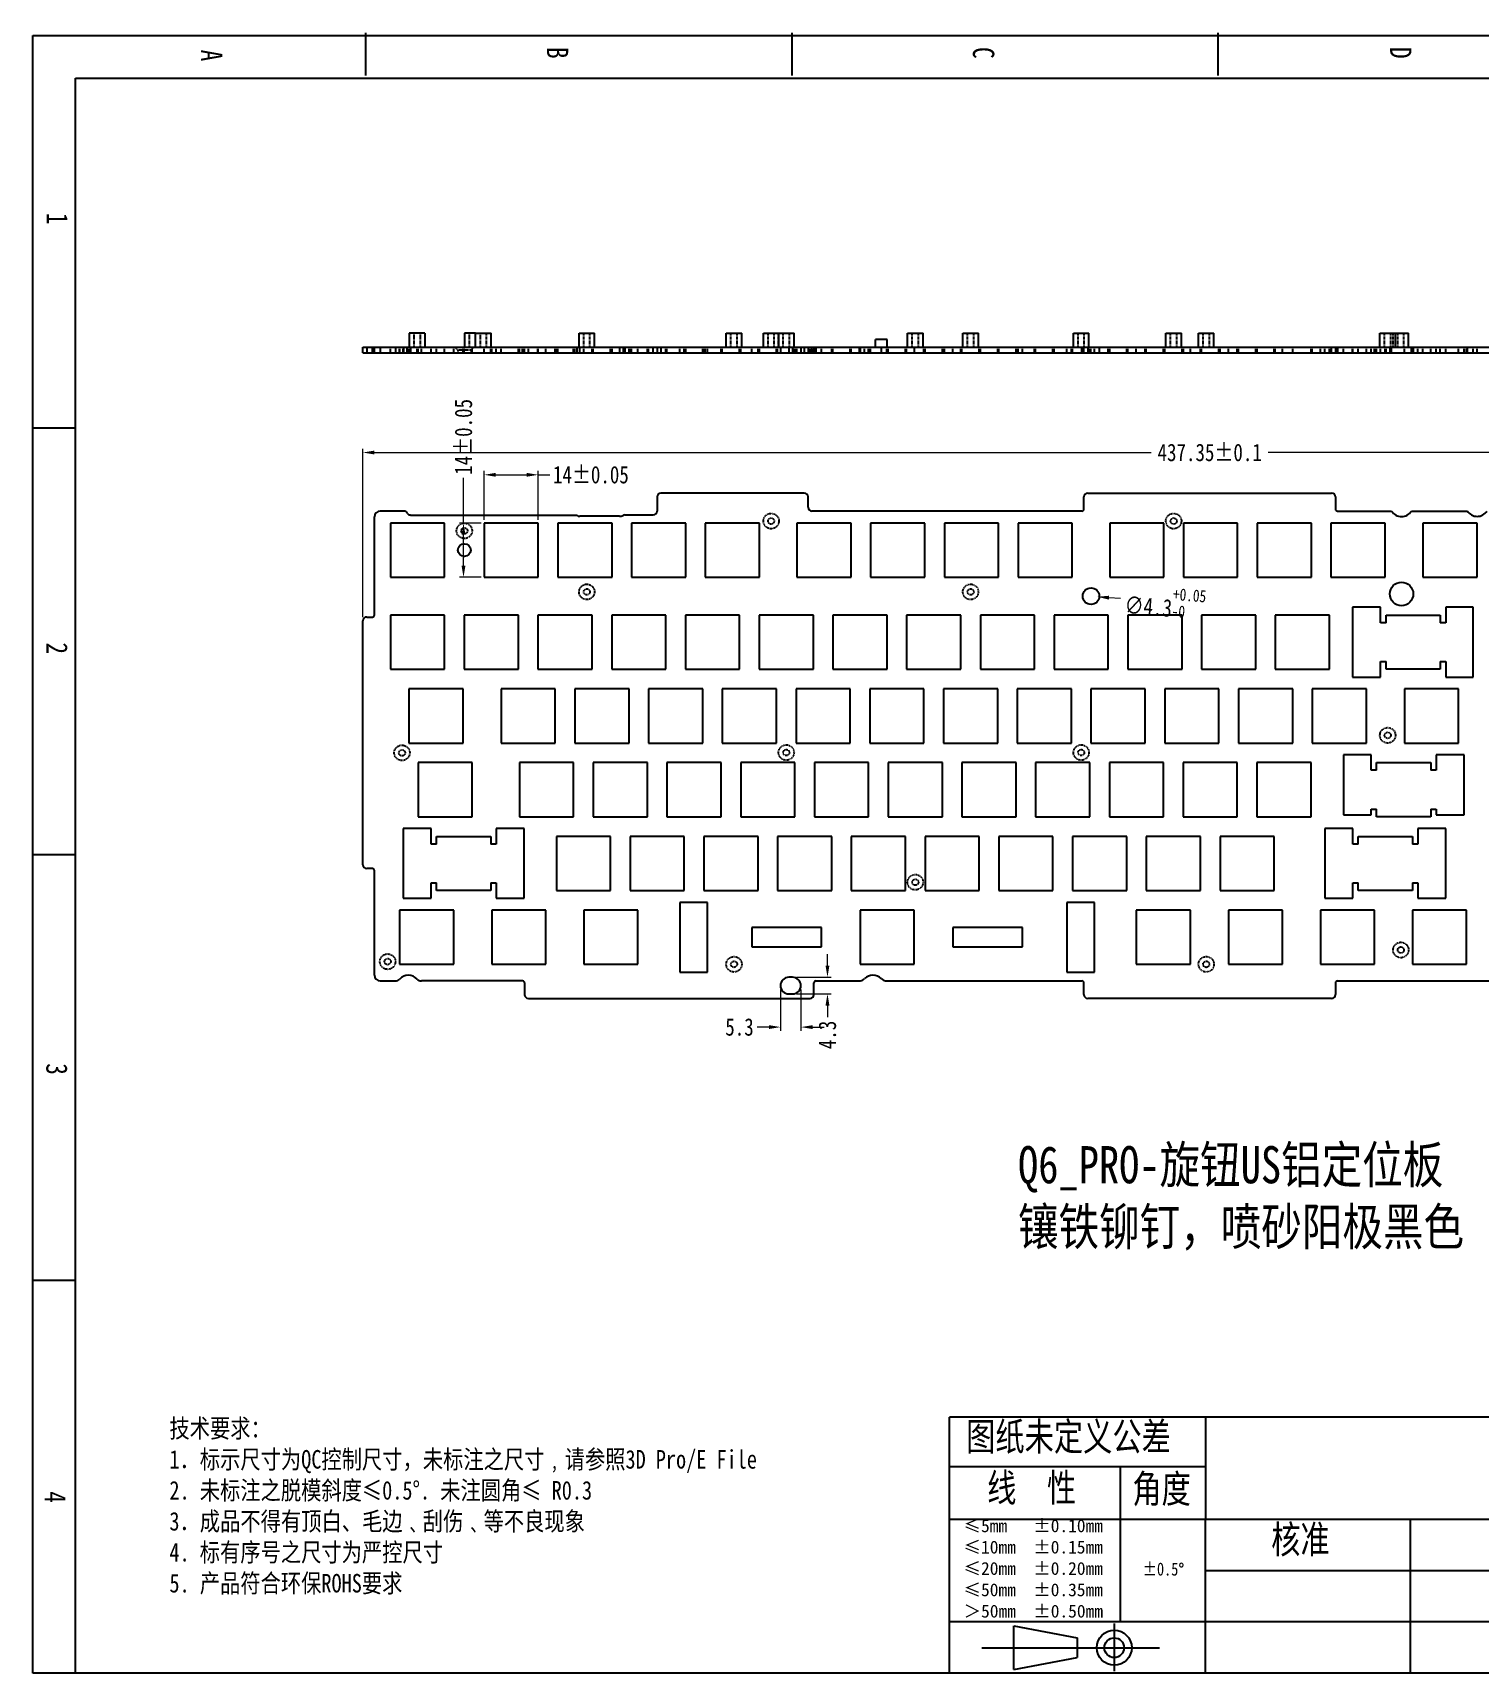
# Model space of a CAD drawing. Header units: inches. Extents: x 425 to 1067, y -93 to 331.
# Drawn here: x 424.6 to 798.3, y -92.6 to 331.1 of the extents above; entities that cross this region are included whole.
import ezdxf

# ---------------------------------------------------------------- set-up
doc = ezdxf.new("R2010")
doc.units = ezdxf.units.IN
doc.header["$LTSCALE"] = 1.21
doc.header["$MEASUREMENT"] = 0
doc.header["$PDMODE"] = 3
doc.header["$PDSIZE"] = 0.3125
doc.linetypes.add('HIDDEN', pattern=[0.2, 0.1, -0.1])
doc.layers.get('0').update_dxf_attribs({"linetype": 'CONTINUOUS'})
doc.layers.get('Defpoints').update_dxf_attribs({"linetype": 'CONTINUOUS'})
doc.layers.add('DEFAULT_2', color=8, linetype='HIDDEN')
doc.layers.add('图框', color=7, linetype='CONTINUOUS')
doc.styles.get("Standard").update_dxf_attribs({"font": 'txt', "width": 0.8})
doc.dimstyles.new('YanXiu', dxfattribs={"dimscale": 1.5, "dimtxt": 3, "dimasz": 2, "dimexe": 0.66, "dimexo": 0.66, "dimgap": 0.66, "dimtad": 0, "dimdsep": 46, "dimtxsty": 'Standard', "dimcen": 0, "dimclrd": 3, "dimclre": 6, "dimclrt": 3, "dimazin": 2, "dimtm": 1e-09, "dimtfac": 1, "dimtofl": 0, "dimtmove": 0, "dimatfit": 3, "dimfxl": 1, "dimlwd": 5, "dimlwe": 5, "dimarcsym": 0})

# ---------------------------------------------------------------- blocks, each defined once
blk = doc.blocks.new('*D4')
at = {"color": 3, "lineweight": 5}
blk.add_line((705.65, 184.99), (702.66, 185.22), dxfattribs=at)
at = {"color": 3}
blk.add_solid([(702.7, 185.72), (702.62, 184.72), (699.67, 185.45)], dxfattribs=at)
at = {"layer": 'Defpoints', "color": 0}
for p in [(695.38, 185.77), (699.67, 185.45)]:
    blk.add_point(p, dxfattribs=at)
at = {"color": 3, "insert": (717.23, 184.11), "char_height": 4.5, "attachment_point": 5, "rotation": 355.645}
blk.add_mtext('∅4.3{\\H0.7x;\\S+0.05^ -0;}', dxfattribs=at)
blk = doc.blocks.new('*D5')
at = {"color": 6, "lineweight": 5}
for p, q in [((509.91, 180.22), (509.91, 223.7)), ((947.46, 180.22), (947.46, 223.7))]:
    blk.add_line(p, q, dxfattribs=at)
at = {"color": 3, "lineweight": 5}
for p, q in [((512.91, 222.71), (713.59, 222.71)), ((944.46, 222.71), (743.77, 222.71))]:
    blk.add_line(p, q, dxfattribs=at)
at = {"color": 3}
for points in [[(512.91, 223.21), (512.91, 222.21), (509.91, 222.71)], [(944.46, 223.21), (944.46, 222.21), (947.46, 222.71)]]:
    blk.add_solid(points, dxfattribs=at)
at = {"layer": 'Defpoints', "color": 0}
for p in [(947.46, 222.71), (509.91, 179.23), (947.46, 179.23)]:
    blk.add_point(p, dxfattribs=at)
at = {"color": 3, "insert": (728.68, 222.71), "char_height": 4.5, "attachment_point": 5}
blk.add_mtext('437.35%%P0.1', dxfattribs=at)
blk = doc.blocks.new('*D6')
at = {"color": 6, "lineweight": 5}
for p, q in [((541.23, 205.3), (541.23, 217.95)), ((555.23, 205.3), (555.23, 217.95))]:
    blk.add_line(p, q, dxfattribs=at)
at = {"color": 3, "lineweight": 5}
for p, q in [((544.23, 216.96), (552.23, 216.96)), ((555.23, 216.96), (558.23, 216.96))]:
    blk.add_line(p, q, dxfattribs=at)
at = {"color": 3}
for points in [[(544.23, 217.46), (544.23, 216.46), (541.23, 216.96)], [(552.23, 217.46), (552.23, 216.46), (555.23, 216.96)]]:
    blk.add_solid(points, dxfattribs=at)
at = {"layer": 'Defpoints', "color": 0}
for p in [(555.23, 216.96), (541.23, 204.31), (555.23, 204.31)]:
    blk.add_point(p, dxfattribs=at)
at = {"color": 3, "insert": (568.82, 216.96), "char_height": 4.5, "attachment_point": 5}
blk.add_mtext('14%%P0.05', dxfattribs=at)
blk = doc.blocks.new('*D7')
at = {"color": 3, "lineweight": 5}
for p, q in [((535.91, 204.51), (535.91, 216.17)), ((535.91, 193.51), (535.91, 201.51))]:
    blk.add_line(p, q, dxfattribs=at)
at = {"color": 6, "lineweight": 5}
for p, q in [((540.44, 204.51), (534.92, 204.51)), ((540.44, 190.51), (534.92, 190.51))]:
    blk.add_line(p, q, dxfattribs=at)
at = {"color": 3}
for points in [[(535.41, 201.51), (536.41, 201.51), (535.91, 204.51)], [(535.41, 193.51), (536.41, 193.51), (535.91, 190.51)]]:
    blk.add_solid(points, dxfattribs=at)
at = {"layer": 'Defpoints', "color": 0}
for p in [(541.43, 204.51), (535.91, 190.51), (541.43, 190.51)]:
    blk.add_point(p, dxfattribs=at)
at = {"color": 3, "insert": (535.91, 226.76), "char_height": 4.5, "attachment_point": 5, "rotation": 90}
blk.add_mtext('14%%P0.05', dxfattribs=at)
blk = doc.blocks.new('*D2')
at = {"color": 3, "lineweight": 5}
for p, q in [((629.94, 90.15), (629.94, 93.15)), ((629.94, 79.85), (629.94, 76.85))]:
    blk.add_line(p, q, dxfattribs=at)
at = {"color": 6, "lineweight": 5}
for p, q in [((621.94, 87.15), (630.93, 87.15)), ((621.94, 82.85), (630.93, 82.85))]:
    blk.add_line(p, q, dxfattribs=at)
at = {"color": 3}
for points in [[(629.44, 90.15), (630.44, 90.15), (629.94, 87.15)], [(629.44, 79.85), (630.44, 79.85), (629.94, 82.85)]]:
    blk.add_solid(points, dxfattribs=at)
at = {"layer": 'Defpoints', "color": 0}
for p in [(620.95, 87.15), (620.95, 82.85), (629.94, 82.85)]:
    blk.add_point(p, dxfattribs=at)
at = {"color": 3, "insert": (629.94, 72.26), "char_height": 4.5, "attachment_point": 5, "rotation": 90}
blk.add_mtext('4.3', dxfattribs=at)
blk = doc.blocks.new('*D3')
at = {"color": 6, "lineweight": 5}
for p, q in [((617.8, 84.01), (617.8, 73.3)), ((623.1, 84.01), (623.1, 73.3))]:
    blk.add_line(p, q, dxfattribs=at)
at = {"color": 3, "lineweight": 5}
for p, q in [((614.8, 74.29), (611.8, 74.29)), ((626.1, 74.29), (629.1, 74.29))]:
    blk.add_line(p, q, dxfattribs=at)
at = {"color": 3}
for points in [[(614.8, 74.79), (614.8, 73.79), (617.8, 74.29)], [(626.1, 74.79), (626.1, 73.79), (623.1, 74.29)]]:
    blk.add_solid(points, dxfattribs=at)
at = {"layer": 'Defpoints', "color": 0}
for p in [(617.8, 85), (623.1, 85), (617.8, 74.29)]:
    blk.add_point(p, dxfattribs=at)
at = {"color": 3, "insert": (607.21, 74.29), "char_height": 4.5, "attachment_point": 5}
blk.add_mtext('5.3', dxfattribs=at)

msp = doc.modelspace()

# ---------------------------------------------------------------- linework, layer by layer
at = {"color": 7, "linetype": 'Continuous'}
for p, q in [((510.693, 320.136), (510.693, 331.142)), ((620.753, 331.142), (620.753, 320.136)), ((730.812, 331.142), (730.812, 320.136)), ((424.645, -92.616), (424.645, 330.452)), ((424.645, 330.452), (1067.392, 330.452)), ((435.651, -92.616), (435.651, 319.446)), ((435.651, 319.446), (1067.392, 319.446)), ((521.914, 253.546), (521.914, 249.946)), ((525.914, 253.546), (521.914, 253.546)), ((525.914, 253.546), (525.914, 249.946)), ((536.21, 253.546), (536.21, 249.946)), ((538.977, 253.546), (536.21, 253.546)), ((539.018, 249.946), (539.018, 253.546)), ((539.018, 253.546), (543.018, 253.546)), ((543.018, 249.946), (543.018, 253.546)), ((565.77, 249.946), (565.77, 253.546)), ((565.77, 253.546), (569.77, 253.546)), ((569.77, 249.946), (569.77, 253.546)), ((603.795, 249.946), (603.795, 253.546)), ((603.795, 253.546), (607.795, 253.546)), ((607.795, 249.946), (607.795, 253.546)), ((613.382, 249.946), (613.382, 253.546)), ((613.382, 253.546), (617.382, 253.546)), ((617.382, 249.946), (617.382, 253.546)), ((617.448, 253.546), (621.295, 253.546)), ((621.295, 249.946), (621.295, 253.546)), ((642.365, 249.946), (642.365, 251.946)), ((645.365, 251.946), (642.365, 251.946)), ((645.365, 249.946), (645.365, 251.946)), ((650.625, 249.946), (650.625, 253.546)), ((650.625, 253.546), (654.625, 253.546)), ((654.625, 249.946), (654.625, 253.546)), ((664.915, 249.946), (664.915, 253.546)), ((664.915, 253.546), (668.915, 253.546)), ((668.915, 249.946), (668.915, 253.546)), ((693.495, 249.946), (693.495, 253.546)), ((693.495, 253.546), (697.495, 253.546)), ((697.495, 249.946), (697.495, 253.546)), ((717.372, 249.946), (717.372, 253.546)), ((717.372, 253.546), (721.372, 253.546)), ((721.372, 249.946), (721.372, 253.546)), ((725.795, 249.946), (725.795, 253.546)), ((725.795, 253.546), (729.795, 253.546)), ((729.795, 249.946), (729.795, 253.546)), ((772.67, 253.546), (780.065, 253.546)), ((772.67, 249.946), (772.67, 253.546)), ((776.67, 249.946), (776.67, 253.546)), ((780.065, 249.946), (780.065, 253.546)), ((509.914, 248.446), (509.914, 249.946)), ((509.914, 249.946), (947.455, 249.946)), ((509.914, 248.446), (947.455, 248.446)), ((510.914, 249.946), (510.914, 248.446)), ((512.414, 248.446), (512.414, 249.946)), ((512.914, 248.446), (512.914, 249.946)), ((514.414, 249.946), (514.414, 248.446)), ((520.482, 248.446), (520.482, 249.946)), ((521.348, 248.446), (521.348, 249.946)), ((522.214, 249.946), (522.214, 248.446)), ((565.251, 248.446), (565.251, 249.946)), ((565.934, 248.446), (565.934, 249.946)), ((576.19, 249.946), (576.19, 248.446)), ((577.127, 249.946), (577.127, 248.446)), ((577.596, 249.946), (577.596, 248.446)), ((584.92, 248.446), (584.92, 249.946)), ((585.92, 249.946), (585.92, 248.446)), ((586.92, 249.946), (586.92, 248.446)), ((623.92, 249.946), (623.92, 248.446)), ((624.92, 249.946), (624.92, 248.446)), ((625.92, 248.446), (625.92, 249.946)), ((695.683, 248.446), (695.683, 249.946)), ((696.183, 248.446), (696.183, 249.946)), ((697.183, 249.946), (697.183, 248.446)), ((760.183, 248.446), (760.183, 249.946)), ((761.183, 249.946), (761.183, 248.446)), ((761.683, 249.946), (761.683, 248.446)), ((775.676, 248.446), (775.676, 249.946)), ((780.801, 248.446), (780.801, 249.946)), ((795.254, 248.446), (795.254, 249.946)), ((435.651, 228.977), (424.645, 228.977)), ((623.92, 212.248), (586.92, 212.248)), ((697.183, 212.248), (760.183, 212.248)), ((585.92, 211.248), (585.92, 207.591)), ((624.92, 208.591), (624.92, 211.248)), ((696.183, 208.091), (696.183, 211.248)), ((761.183, 211.248), (761.183, 208.091)), ((512.914, 180.726), (512.914, 206.091)), ((520.482, 207.591), (514.414, 207.591)), ((517.045, 204.511), (517.045, 190.511)), ((531.045, 204.511), (517.045, 204.511)), ((522.214, 206.591), (522.214, 206.511)), ((522.214, 206.511), (565.251, 206.511)), ((531.045, 190.511), (531.045, 204.511)), ((541.232, 204.511), (541.232, 190.511)), ((555.232, 204.511), (541.232, 204.511)), ((555.232, 190.511), (555.232, 204.511)), ((560.282, 204.511), (560.282, 190.511)), ((574.282, 204.511), (560.282, 204.511)), ((576.19, 206.241), (565.934, 206.241)), ((574.282, 190.511), (574.282, 204.511)), ((577.596, 206.591), (584.92, 206.591)), ((579.332, 204.511), (579.332, 190.511)), ((593.332, 204.511), (579.332, 204.511)), ((593.332, 190.511), (593.332, 204.511)), ((598.382, 204.511), (598.382, 190.511)), ((612.382, 204.511), (598.382, 204.511)), ((612.382, 190.511), (612.382, 204.511)), ((622.042, 204.511), (622.042, 190.511)), ((636.042, 204.511), (622.042, 204.511)), ((695.683, 207.591), (625.92, 207.591)), ((636.042, 190.511), (636.042, 204.511)), ((641.092, 204.511), (641.092, 190.511)), ((655.092, 204.511), (641.092, 204.511)), ((655.092, 190.511), (655.092, 204.511)), ((660.142, 204.511), (660.142, 190.511)), ((674.142, 204.511), (660.142, 204.511)), ((674.142, 190.511), (674.142, 204.511)), ((679.192, 204.511), (679.192, 190.511)), ((693.192, 204.511), (679.192, 204.511)), ((693.192, 190.511), (693.192, 204.511)), ((702.852, 204.511), (702.852, 190.511)), ((716.852, 204.511), (702.852, 204.511)), ((716.852, 190.511), (716.852, 204.511)), ((721.902, 204.511), (721.902, 190.511)), ((735.902, 204.511), (721.902, 204.511)), ((735.902, 190.511), (735.902, 204.511)), ((740.952, 204.511), (740.952, 190.511)), ((754.952, 204.511), (740.952, 204.511)), ((754.952, 190.511), (754.952, 204.511)), ((760.002, 204.511), (760.002, 190.511)), ((774.002, 204.511), (760.002, 204.511)), ((761.683, 207.591), (775.676, 207.591)), ((774.002, 190.511), (774.002, 204.511)), ((780.801, 207.591), (795.254, 207.591)), ((783.79, 204.511), (783.79, 190.511)), ((797.79, 204.511), (783.79, 204.511)), ((797.79, 190.511), (797.79, 204.511)), ((517.045, 190.511), (531.045, 190.511)), ((541.232, 190.511), (555.232, 190.511)), ((560.282, 190.511), (574.282, 190.511)), ((579.332, 190.511), (593.332, 190.511)), ((598.382, 190.511), (612.382, 190.511)), ((622.042, 190.511), (636.042, 190.511)), ((641.092, 190.511), (655.092, 190.511)), ((660.142, 190.511), (674.142, 190.511)), ((679.192, 190.511), (693.192, 190.511)), ((702.852, 190.511), (716.852, 190.511)), ((721.902, 190.511), (735.902, 190.511)), ((740.952, 190.511), (754.952, 190.511)), ((760.002, 190.511), (774.002, 190.511)), ((783.79, 190.511), (797.79, 190.511)), ((765.62, 182.727), (765.62, 164.727)), ((772.82, 182.727), (765.62, 182.727)), ((772.82, 178.727), (772.82, 182.727)), ((796.792, 182.727), (789.649, 182.727)), ((789.649, 182.727), (789.649, 178.727)), ((796.792, 164.727), (796.792, 182.727)), ((509.914, 116.226), (509.914, 179.226)), ((510.914, 180.226), (512.414, 180.226)), ((517.04, 180.712), (517.04, 166.712)), ((531.04, 180.712), (517.04, 180.712)), ((531.04, 166.712), (531.04, 180.712)), ((536.09, 180.712), (536.09, 166.712)), ((550.09, 180.712), (536.09, 180.712)), ((550.09, 166.712), (550.09, 180.712)), ((555.14, 180.712), (555.14, 166.712)), ((569.14, 180.712), (555.14, 180.712)), ((569.14, 166.712), (569.14, 180.712)), ((574.19, 180.712), (574.19, 166.712)), ((588.19, 180.712), (574.19, 180.712)), ((588.19, 166.712), (588.19, 180.712)), ((593.24, 180.712), (593.24, 166.712)), ((607.24, 180.712), (593.24, 180.712)), ((607.24, 166.712), (607.24, 180.712)), ((612.29, 180.712), (612.29, 166.712)), ((626.29, 180.712), (612.29, 180.712)), ((626.29, 166.712), (626.29, 180.712)), ((631.34, 180.712), (631.34, 166.712)), ((645.34, 180.712), (631.34, 180.712)), ((645.34, 166.712), (645.34, 180.712)), ((650.39, 180.712), (650.39, 166.712)), ((664.39, 180.712), (650.39, 180.712)), ((664.39, 166.712), (664.39, 180.712)), ((669.44, 180.712), (669.44, 166.712)), ((683.44, 180.712), (669.44, 180.712)), ((683.44, 166.712), (683.44, 180.712)), ((688.49, 180.712), (688.49, 166.712)), ((702.49, 180.712), (688.49, 180.712)), ((702.49, 166.712), (702.49, 180.712)), ((707.54, 180.712), (707.54, 166.712)), ((721.54, 180.712), (707.54, 180.712)), ((721.54, 166.712), (721.54, 180.712)), ((726.59, 180.712), (726.59, 166.712)), ((740.59, 180.712), (726.59, 180.712)), ((740.59, 166.712), (740.59, 180.712)), ((745.64, 180.712), (745.64, 166.712)), ((759.64, 180.712), (745.64, 180.712)), ((759.64, 166.712), (759.64, 180.712)), ((774.235, 178.727), (772.82, 178.727)), ((774.235, 178.727), (774.235, 180.712)), ((774.235, 180.712), (788.205, 180.712)), ((788.205, 180.712), (788.205, 178.727)), ((789.649, 178.727), (788.205, 178.727)), ((517.04, 166.712), (531.04, 166.712)), ((536.09, 166.712), (550.09, 166.712)), ((555.14, 166.712), (569.14, 166.712)), ((574.19, 166.712), (588.19, 166.712)), ((593.24, 166.712), (607.24, 166.712)), ((612.29, 166.712), (626.29, 166.712)), ((631.34, 166.712), (645.34, 166.712)), ((650.39, 166.712), (664.39, 166.712)), ((669.44, 166.712), (683.44, 166.712)), ((688.49, 166.712), (702.49, 166.712)), ((707.54, 166.712), (721.54, 166.712)), ((726.59, 166.712), (740.59, 166.712)), ((745.64, 166.712), (759.64, 166.712)), ((772.82, 168.727), (774.235, 168.727)), ((772.82, 164.727), (772.82, 168.727)), ((774.235, 166.712), (774.235, 168.727)), ((788.205, 166.712), (774.235, 166.712)), ((788.205, 168.727), (789.649, 168.727)), ((788.205, 168.727), (788.205, 166.712)), ((789.649, 168.727), (789.649, 164.727)), ((521.79, 161.662), (521.79, 147.662)), ((535.79, 161.662), (521.79, 161.662)), ((535.79, 147.662), (535.79, 161.662)), ((545.62, 161.662), (545.62, 147.662)), ((559.62, 161.662), (545.62, 161.662)), ((559.62, 147.662), (559.62, 161.662)), ((564.67, 161.662), (564.67, 147.662)), ((578.67, 161.662), (564.67, 161.662)), ((578.67, 147.662), (578.67, 161.662)), ((583.72, 161.662), (583.72, 147.662)), ((597.72, 161.662), (583.72, 161.662)), ((597.72, 147.662), (597.72, 161.662)), ((602.77, 161.662), (602.77, 147.662)), ((616.77, 161.662), (602.77, 161.662)), ((616.77, 147.662), (616.77, 161.662)), ((621.82, 161.662), (621.82, 147.662)), ((635.82, 161.662), (621.82, 161.662)), ((635.82, 147.662), (635.82, 161.662)), ((640.87, 161.662), (640.87, 147.662)), ((654.87, 161.662), (640.87, 161.662)), ((654.87, 147.662), (654.87, 161.662)), ((659.92, 161.662), (659.92, 147.662)), ((673.92, 161.662), (659.92, 161.662)), ((673.92, 147.662), (673.92, 161.662)), ((678.97, 161.662), (678.97, 147.662)), ((692.97, 161.662), (678.97, 161.662)), ((692.97, 147.662), (692.97, 161.662)), ((698.02, 161.662), (698.02, 147.662)), ((712.02, 161.662), (698.02, 161.662)), ((712.02, 147.662), (712.02, 161.662)), ((717.07, 161.662), (717.07, 147.662)), ((731.07, 161.662), (717.07, 161.662)), ((731.07, 147.662), (731.07, 161.662)), ((736.12, 161.662), (736.12, 147.662)), ((750.12, 161.662), (736.12, 161.662)), ((750.12, 147.662), (750.12, 161.662)), ((769.17, 161.662), (755.17, 161.662)), ((755.17, 161.662), (755.17, 147.662)), ((765.62, 164.727), (772.82, 164.727)), ((769.17, 147.662), (769.17, 161.662)), ((792.97, 161.662), (778.97, 161.662)), ((778.97, 161.662), (778.97, 147.662)), ((789.649, 164.727), (796.792, 164.727)), ((792.97, 147.662), (792.97, 161.662)), ((521.79, 147.662), (535.79, 147.662)), ((545.62, 147.662), (559.62, 147.662)), ((564.67, 147.662), (578.67, 147.662)), ((583.72, 147.662), (597.72, 147.662)), ((602.77, 147.662), (616.77, 147.662)), ((621.82, 147.662), (635.82, 147.662)), ((640.87, 147.662), (654.87, 147.662)), ((659.92, 147.662), (673.92, 147.662)), ((678.97, 147.662), (692.97, 147.662)), ((698.02, 147.662), (712.02, 147.662)), ((717.07, 147.662), (731.07, 147.662)), ((736.12, 147.662), (750.12, 147.662)), ((755.17, 147.662), (769.17, 147.662)), ((770.42, 144.627), (763.22, 144.627)), ((763.22, 144.627), (763.22, 129.127)), ((770.42, 140.627), (770.42, 144.627)), ((778.97, 147.662), (792.97, 147.662)), ((794.42, 144.627), (787.22, 144.627)), ((787.22, 144.627), (787.22, 140.627)), ((794.42, 129.127), (794.42, 144.627)), ((524.18, 142.612), (524.18, 128.612)), ((538.18, 142.612), (524.18, 142.612)), ((538.18, 128.612), (538.18, 142.612)), ((550.37, 142.612), (550.37, 128.612)), ((564.37, 142.612), (550.37, 142.612)), ((564.37, 128.612), (564.37, 142.612)), ((569.42, 142.612), (569.42, 128.612)), ((583.42, 142.612), (569.42, 142.612)), ((583.42, 128.612), (583.42, 142.612)), ((588.47, 142.612), (588.47, 128.612)), ((602.47, 142.612), (588.47, 142.612)), ((602.47, 128.612), (602.47, 142.612)), ((607.52, 142.612), (607.52, 128.612)), ((621.52, 142.612), (607.52, 142.612)), ((621.52, 128.612), (621.52, 142.612)), ((626.57, 142.612), (626.57, 128.612)), ((640.57, 142.612), (626.57, 142.612)), ((640.57, 128.612), (640.57, 142.612)), ((645.62, 142.612), (645.62, 128.612)), ((659.62, 142.612), (645.62, 142.612)), ((659.62, 128.612), (659.62, 142.612)), ((664.67, 142.612), (664.67, 128.612)), ((678.67, 142.612), (664.67, 142.612)), ((678.67, 128.612), (678.67, 142.612)), ((683.72, 142.612), (683.72, 128.612)), ((697.72, 142.612), (683.72, 142.612)), ((697.72, 128.612), (697.72, 142.612)), ((702.77, 142.612), (702.77, 128.612)), ((716.77, 142.612), (702.77, 142.612)), ((716.77, 128.612), (716.77, 142.612)), ((721.82, 142.612), (721.82, 128.612)), ((735.82, 142.612), (721.82, 142.612)), ((735.82, 128.612), (735.82, 142.612)), ((754.87, 142.612), (740.87, 142.612)), ((740.87, 142.612), (740.87, 128.612)), ((754.87, 128.612), (754.87, 142.612)), ((771.82, 140.627), (770.42, 140.627)), ((771.82, 142.612), (785.82, 142.612)), ((771.82, 140.627), (771.82, 142.612)), ((785.82, 142.612), (785.82, 140.627)), ((787.22, 140.627), (785.82, 140.627)), ((524.18, 128.612), (538.18, 128.612)), ((550.37, 128.612), (564.37, 128.612)), ((569.42, 128.612), (583.42, 128.612)), ((588.47, 128.612), (602.47, 128.612)), ((607.52, 128.612), (621.52, 128.612)), ((626.57, 128.612), (640.57, 128.612)), ((645.62, 128.612), (659.62, 128.612)), ((664.67, 128.612), (678.67, 128.612)), ((683.72, 128.612), (697.72, 128.612)), ((702.77, 128.612), (716.77, 128.612)), ((721.82, 128.612), (735.82, 128.612)), ((740.87, 128.612), (754.87, 128.612)), ((763.22, 129.127), (770.42, 129.127)), ((770.42, 130.627), (771.82, 130.627)), ((770.42, 129.127), (770.42, 130.627)), ((771.82, 128.612), (771.82, 130.627)), ((785.82, 128.612), (771.82, 128.612)), ((785.82, 130.627), (787.22, 130.627)), ((785.82, 130.627), (785.82, 128.612)), ((787.22, 130.627), (787.22, 129.127)), ((787.22, 129.127), (794.42, 129.127)), ((520.35, 125.562), (520.35, 107.562)), ((527.55, 125.562), (520.35, 125.562)), ((527.55, 121.562), (527.55, 125.562)), ((528.95, 121.562), (528.95, 123.562)), ((528.95, 123.562), (542.95, 123.562)), ((542.95, 123.562), (542.95, 121.562)), ((544.35, 125.562), (544.35, 121.562)), ((551.55, 125.562), (544.35, 125.562)), ((551.55, 107.562), (551.55, 125.562)), ((559.9, 123.562), (559.9, 109.562)), ((573.9, 123.562), (559.9, 123.562)), ((573.9, 109.562), (573.9, 123.562)), ((578.95, 123.562), (578.95, 109.562)), ((592.95, 123.562), (578.95, 123.562)), ((592.95, 109.562), (592.95, 123.562)), ((598, 123.562), (598, 109.562)), ((612, 123.562), (598, 123.562)), ((612, 109.562), (612, 123.562)), ((617.05, 123.562), (617.05, 109.562)), ((631.05, 123.562), (617.05, 123.562)), ((631.05, 109.562), (631.05, 123.562)), ((636.1, 123.562), (636.1, 109.562)), ((650.1, 123.562), (636.1, 123.562)), ((650.1, 109.562), (650.1, 123.562)), ((655.15, 123.562), (655.15, 109.562)), ((669.15, 123.562), (655.15, 123.562)), ((669.15, 109.562), (669.15, 123.562)), ((674.2, 123.562), (674.2, 109.562)), ((688.2, 123.562), (674.2, 123.562)), ((688.2, 109.562), (688.2, 123.562)), ((693.25, 123.562), (693.25, 109.562)), ((707.25, 123.562), (693.25, 123.562)), ((707.25, 109.562), (707.25, 123.562)), ((712.3, 123.562), (712.3, 109.562)), ((726.3, 123.562), (712.3, 123.562)), ((726.3, 109.562), (726.3, 123.562)), ((745.35, 123.562), (731.35, 123.562)), ((731.35, 123.562), (731.35, 109.562)), ((745.35, 109.562), (745.35, 123.562)), ((765.67, 125.562), (758.47, 125.562)), ((758.47, 125.562), (758.47, 107.562)), ((765.67, 121.562), (765.67, 125.562)), ((767.07, 123.562), (781.07, 123.562)), ((767.07, 121.562), (767.07, 123.562)), ((781.07, 123.562), (781.07, 121.562)), ((789.67, 125.562), (782.47, 125.562)), ((782.47, 125.562), (782.47, 121.562)), ((789.67, 107.562), (789.67, 125.562)), ((424.645, 118.918), (435.651, 118.918)), ((528.95, 121.562), (527.55, 121.562)), ((544.35, 121.562), (542.95, 121.562)), ((767.07, 121.562), (765.67, 121.562)), ((782.47, 121.562), (781.07, 121.562)), ((512.414, 115.226), (510.914, 115.226)), ((512.914, 87.704), (512.914, 114.726)), ((527.55, 107.562), (527.55, 111.562)), ((527.55, 111.562), (528.95, 111.562)), ((528.95, 109.562), (528.95, 111.562)), ((542.95, 111.562), (542.95, 109.562)), ((542.95, 111.562), (544.35, 111.562)), ((544.35, 111.562), (544.35, 107.562)), ((765.67, 111.562), (767.07, 111.562)), ((765.67, 107.562), (765.67, 111.562)), ((767.07, 109.562), (767.07, 111.562)), ((781.07, 111.562), (782.47, 111.562)), ((781.07, 111.562), (781.07, 109.562)), ((782.47, 111.562), (782.47, 107.562)), ((520.35, 107.562), (527.55, 107.562)), ((542.95, 109.562), (528.95, 109.562)), ((544.35, 107.562), (551.55, 107.562)), ((559.9, 109.562), (573.9, 109.562)), ((578.95, 109.562), (592.95, 109.562)), ((591.765, 106.512), (591.765, 88.512)), ((598.965, 106.512), (591.765, 106.512)), ((598, 109.562), (612, 109.562)), ((598.965, 88.512), (598.965, 106.512)), ((617.05, 109.562), (631.05, 109.562)), ((636.1, 109.562), (650.1, 109.562)), ((655.15, 109.562), (669.15, 109.562)), ((674.2, 109.562), (688.2, 109.562)), ((691.765, 106.512), (691.765, 88.512)), ((698.965, 106.512), (691.765, 106.512)), ((693.25, 109.562), (707.25, 109.562)), ((698.965, 88.512), (698.965, 106.512)), ((712.3, 109.562), (726.3, 109.562)), ((731.35, 109.562), (745.35, 109.562)), ((758.47, 107.562), (765.67, 107.562)), ((781.07, 109.562), (767.07, 109.562)), ((782.47, 107.562), (789.67, 107.562)), ((519.39, 104.512), (519.39, 90.512)), ((533.39, 104.512), (519.39, 104.512)), ((533.39, 90.512), (533.39, 104.512)), ((543.19, 104.512), (543.19, 90.512)), ((557.19, 104.512), (543.19, 104.512)), ((557.19, 90.512), (557.19, 104.512)), ((566.99, 104.512), (566.99, 90.512)), ((580.99, 104.512), (566.99, 104.512)), ((580.99, 90.512), (580.99, 104.512)), ((638.365, 104.512), (638.365, 90.512)), ((652.365, 104.512), (638.365, 104.512)), ((652.365, 90.512), (652.365, 104.512)), ((723.725, 104.512), (709.725, 104.512)), ((709.725, 104.512), (709.725, 90.512)), ((723.725, 90.512), (723.725, 104.512)), ((747.505, 104.512), (733.505, 104.512)), ((733.505, 104.512), (733.505, 90.512)), ((747.505, 90.512), (747.505, 104.512)), ((771.285, 104.512), (757.285, 104.512)), ((757.285, 104.512), (757.285, 90.512)), ((771.285, 90.512), (771.285, 104.512)), ((795.065, 104.512), (781.065, 104.512)), ((781.065, 104.512), (781.065, 90.512)), ((795.065, 90.512), (795.065, 104.512)), ((610.365, 100.012), (610.365, 95.012)), ((628.365, 100.012), (610.365, 100.012)), ((628.365, 95.012), (628.365, 100.012)), ((662.365, 100.012), (662.365, 95.012)), ((680.365, 100.012), (662.365, 100.012)), ((680.365, 95.012), (680.365, 100.012)), ((610.365, 95.012), (628.365, 95.012)), ((662.365, 95.012), (680.365, 95.012)), ((519.39, 90.512), (533.39, 90.512)), ((543.19, 90.512), (557.19, 90.512)), ((566.99, 90.512), (580.99, 90.512)), ((638.365, 90.512), (652.365, 90.512)), ((709.725, 90.512), (723.725, 90.512)), ((733.505, 90.512), (747.505, 90.512)), ((757.285, 90.512), (771.285, 90.512)), ((781.065, 90.512), (795.065, 90.512)), ((514.414, 86.204), (518.326, 86.204)), ((551.18, 86.204), (525.033, 86.204)), ((551.68, 85.704), (551.68, 82.704)), ((591.765, 88.512), (598.965, 88.512)), ((620.945, 87.154), (619.945, 87.154)), ((626.445, 82.704), (626.445, 85.704)), ((626.945, 86.204), (638.11, 86.204)), ((645.251, 86.204), (695.683, 86.204)), ((691.765, 88.512), (698.965, 88.512)), ((696.183, 82.704), (696.183, 85.704)), ((761.183, 85.704), (761.183, 82.704)), ((761.683, 86.204), (812.332, 86.204)), ((552.68, 81.704), (625.445, 81.704)), ((619.945, 82.854), (620.945, 82.854)), ((760.183, 81.704), (697.183, 81.704)), ((435.651, 8.859), (424.645, 8.859)), ((678.049, -80.374), (694.436, -83.495)), ((678.049, -91.692), (678.049, -80.374)), ((704.026, -79.752), (704.026, -92.077)), ((694.436, -83.495), (694.436, -88.571)), ((669.792, -86.033), (715.701, -86.033)), ((678.049, -91.692), (694.436, -88.571)), ((1067.392, -92.616), (424.645, -92.616))]:
    msp.add_line(p, q, dxfattribs=at)
for p, q in [((661.453, -92.616), (661.453, -26.466)), ((886.363, -26.466), (661.453, -26.466)), ((661.453, -92.616), (661.453, -26.466)), ((727.603, -26.466), (727.603, -52.926)), ((727.603, -39.3), (661.453, -39.3)), ((705.553, -39.3), (705.553, -79.386)), ((727.603, -52.926), (661.453, -52.926)), ((1067.392, -52.926), (727.603, -52.926)), ((727.603, -92.616), (727.603, -52.926)), ((780.523, -92.616), (780.523, -52.926)), ((1067.392, -66.156), (727.603, -66.156)), ((1067.392, -79.386), (661.453, -79.386))]:
    msp.add_line(p, q)
for centre, radius in [((536.139, 197.511), 1.65), ((698.022, 185.611), 2.15), ((778.239, 186.182), 3.031), ((704.026, -86.033), 4.509), ((704.026, -86.033), 2.538)]:
    msp.add_circle(centre, radius, dxfattribs=at)
for centre, radius, start, end in [((586.92, 211.248), 1, 90, 180), ((623.92, 211.248), 1, 0, 90), ((697.183, 211.248), 1, 90, 180), ((760.183, 211.248), 1, 0, 90), ((625.92, 208.591), 1, 180, 270), ((695.683, 208.091), 0.5, 270, 360), ((761.683, 208.091), 0.5, 180, 270), ((514.414, 206.091), 1.5, 90, 180), ((520.482, 206.591), 1, 30, 90), ((522.214, 207.591), 1, 210, 270), ((565.934, 207.241), 1, 226.9178, 270), ((576.19, 208.241), 2, 270, 297.95289), ((577.596, 205.591), 1, 90, 117.95289), ((584.92, 207.591), 1, 270, 0), ((778.239, 209.211), 3.031, 212.29486, 327.70514), ((797.779, 209.211), 3, 212.67516, 327.32484), ((510.914, 179.226), 1, 90, 180), ((512.414, 180.726), 0.5, 270, 360), ((510.914, 116.226), 1, 180, 270), ((512.414, 114.726), 0.5, 0, 90), ((514.414, 87.704), 1.5, 180, 270), ((518.326, 87.704), 1.5, 270, 318.52072), ((521.68, 84.704), 3, 41.81283, 138.02014), ((525.034, 87.704), 1.5, 221.81283, 269.93832), ((551.18, 85.704), 0.5, 0, 90), ((619.945, 85.004), 2.15, 90, 270), ((620.945, 85.004), 2.15, 270, 90), ((626.945, 85.704), 0.5, 90, 180), ((638.11, 88.204), 2, 270, 315.57063), ((641.68, 84.704), 3, 44.42937, 135.57063), ((645.251, 88.204), 2, 224.42937, 270), ((695.683, 85.704), 0.5, 0, 90), ((761.683, 85.704), 0.5, 90, 180), ((552.68, 82.704), 1, 180, 270), ((625.445, 82.704), 1, 270, 0), ((697.183, 82.704), 1, 180, 270), ((760.183, 82.704), 1, 270, 360)]:
    msp.add_arc(centre, radius, start, end, dxfattribs=at)
at = {"layer": 'DEFAULT_2', "color": 8, "linetype": 'HIDDEN'}
for p, q in [((523.114, 253.546), (523.114, 249.946)), ((524.714, 253.546), (524.714, 249.946)), ((537.41, 253.546), (537.41, 249.946)), ((539.018, 253.546), (538.977, 253.546)), ((540.21, 253.546), (540.21, 249.946)), ((541.818, 249.946), (541.818, 253.546)), ((566.97, 249.946), (566.97, 253.546)), ((568.57, 249.946), (568.57, 253.546)), ((604.995, 249.946), (604.995, 253.546)), ((606.595, 249.946), (606.595, 253.546)), ((614.582, 249.946), (614.582, 253.546)), ((616.182, 249.946), (616.182, 253.546)), ((617.295, 249.946), (617.295, 253.546)), ((617.382, 253.546), (617.448, 253.546)), ((618.495, 249.946), (618.495, 253.546)), ((620.095, 249.946), (620.095, 253.546)), ((651.825, 249.946), (651.825, 253.546)), ((653.425, 249.946), (653.425, 253.546)), ((666.115, 249.946), (666.115, 253.546)), ((667.715, 249.946), (667.715, 253.546)), ((694.695, 249.946), (694.695, 253.546)), ((696.295, 249.946), (696.295, 253.546)), ((718.572, 249.946), (718.572, 253.546)), ((720.172, 249.946), (720.172, 253.546)), ((726.995, 249.946), (726.995, 253.546)), ((728.595, 249.946), (728.595, 253.546)), ((773.87, 249.946), (773.87, 253.546)), ((775.47, 249.946), (775.47, 253.546)), ((776.065, 249.946), (776.065, 253.546)), ((777.265, 249.946), (777.265, 253.546)), ((778.865, 249.946), (778.865, 253.546)), ((517.04, 248.446), (517.04, 249.946)), ((518.326, 249.946), (518.326, 248.446)), ((519.39, 248.446), (519.39, 249.946)), ((519.45, 248.446), (519.45, 249.946)), ((520.35, 248.446), (520.35, 249.946)), ((521.79, 248.446), (521.79, 249.946)), ((523.916, 248.446), (523.916, 249.946)), ((524.18, 248.446), (524.18, 249.946)), ((525.033, 248.446), (525.033, 249.946)), ((527.55, 248.446), (527.55, 249.946)), ((528.95, 248.446), (528.95, 249.946)), ((531.04, 248.446), (531.04, 249.946)), ((533.39, 248.446), (533.39, 249.946)), ((533.689, 249.946), (534.489, 249.146)), ((534.489, 249.146), (534.489, 248.446)), ((537.789, 249.146), (534.489, 249.146)), ((535.79, 248.446), (535.79, 249.946)), ((536.09, 248.446), (536.09, 249.946)), ((538.589, 249.946), (537.789, 249.146)), ((537.789, 249.146), (537.789, 248.446)), ((538.18, 248.446), (538.18, 249.946)), ((541.232, 248.446), (541.232, 249.946)), ((542.95, 248.446), (542.95, 249.946)), ((543.19, 248.446), (543.19, 249.946)), ((544.35, 248.446), (544.35, 249.946)), ((545.62, 248.446), (545.62, 249.946)), ((550.09, 248.446), (550.09, 249.946)), ((550.37, 248.446), (550.37, 249.946)), ((551.18, 248.446), (551.18, 249.946)), ((551.55, 248.446), (551.55, 249.946)), ((551.68, 248.446), (551.68, 249.946)), ((552.68, 248.446), (552.68, 249.946)), ((555.14, 248.446), (555.14, 249.946)), ((555.232, 248.446), (555.232, 249.946)), ((557.19, 248.446), (557.19, 249.946)), ((559.62, 248.446), (559.62, 249.946)), ((559.9, 248.446), (559.9, 249.946)), ((560.282, 248.446), (560.282, 249.946)), ((564.37, 248.446), (564.37, 249.946)), ((564.67, 248.446), (564.67, 249.946)), ((566.99, 248.446), (566.99, 249.946)), ((569.14, 248.446), (569.14, 249.946)), ((569.42, 248.446), (569.42, 249.946)), ((573.9, 248.446), (573.9, 249.946)), ((574.19, 248.446), (574.19, 249.946)), ((574.282, 248.446), (574.282, 249.946)), ((578.67, 248.446), (578.67, 249.946)), ((578.95, 248.446), (578.95, 249.946)), ((579.332, 248.446), (579.332, 249.946)), ((580.99, 248.446), (580.99, 249.946)), ((583.42, 248.446), (583.42, 249.946)), ((583.72, 248.446), (583.72, 249.946)), ((588.19, 248.446), (588.19, 249.946)), ((588.47, 248.446), (588.47, 249.946)), ((591.765, 248.446), (591.765, 249.946)), ((592.95, 248.446), (592.95, 249.946)), ((593.24, 248.446), (593.24, 249.946)), ((593.332, 248.446), (593.332, 249.946)), ((597.72, 248.446), (597.72, 249.946)), ((598, 248.446), (598, 249.946)), ((598.382, 248.446), (598.382, 249.946)), ((598.965, 248.446), (598.965, 249.946)), ((602.47, 248.446), (602.47, 249.946)), ((602.77, 248.446), (602.77, 249.946)), ((607.24, 248.446), (607.24, 249.946)), ((607.52, 248.446), (607.52, 249.946)), ((610.365, 248.446), (610.365, 249.946)), ((612, 248.446), (612, 249.946)), ((612.29, 248.446), (612.29, 249.946)), ((612.382, 248.446), (612.382, 249.946)), ((616.77, 248.446), (616.77, 249.946)), ((617.05, 248.446), (617.05, 249.946)), ((617.795, 249.946), (617.795, 248.446)), ((619.945, 249.946), (619.945, 248.446)), ((620.945, 249.946), (620.945, 248.446)), ((621.52, 248.446), (621.52, 249.946)), ((621.82, 248.446), (621.82, 249.946)), ((622.042, 248.446), (622.042, 249.946)), ((623.095, 249.946), (623.095, 248.446)), ((625.445, 248.446), (625.445, 249.946)), ((626.29, 248.446), (626.29, 249.946)), ((626.445, 249.946), (626.445, 248.446)), ((626.57, 248.446), (626.57, 249.946)), ((626.945, 249.946), (626.945, 248.446)), ((628.365, 248.446), (628.365, 249.946)), ((631.05, 248.446), (631.05, 249.946)), ((631.34, 248.446), (631.34, 249.946)), ((635.82, 248.446), (635.82, 249.946)), ((636.042, 248.446), (636.042, 249.946)), ((636.1, 248.446), (636.1, 249.946)), ((638.11, 249.946), (638.11, 248.446)), ((638.365, 249.946), (638.365, 248.446)), ((639.538, 248.446), (639.538, 249.946)), ((640.57, 248.446), (640.57, 249.946)), ((640.87, 248.446), (640.87, 249.946)), ((641.092, 248.446), (641.092, 249.946)), ((643.823, 249.946), (643.823, 248.446)), ((645.251, 248.446), (645.251, 249.946)), ((645.34, 248.446), (645.34, 249.946)), ((645.62, 248.446), (645.62, 249.946)), ((650.1, 248.446), (650.1, 249.946)), ((650.39, 248.446), (650.39, 249.946)), ((652.365, 249.946), (652.365, 248.446)), ((654.87, 248.446), (654.87, 249.946)), ((655.092, 248.446), (655.092, 249.946)), ((655.15, 248.446), (655.15, 249.946)), ((659.62, 248.446), (659.62, 249.946)), ((659.92, 248.446), (659.92, 249.946)), ((660.142, 248.446), (660.142, 249.946)), ((662.365, 248.446), (662.365, 249.946)), ((664.39, 248.446), (664.39, 249.946)), ((664.67, 248.446), (664.67, 249.946)), ((669.15, 248.446), (669.15, 249.946)), ((669.44, 248.446), (669.44, 249.946)), ((673.92, 248.446), (673.92, 249.946)), ((674.142, 248.446), (674.142, 249.946)), ((674.2, 248.446), (674.2, 249.946)), ((678.67, 248.446), (678.67, 249.946)), ((678.97, 248.446), (678.97, 249.946)), ((679.192, 248.446), (679.192, 249.946)), ((680.365, 248.446), (680.365, 249.946)), ((683.44, 248.446), (683.44, 249.946)), ((683.72, 248.446), (683.72, 249.946)), ((688.2, 248.446), (688.2, 249.946)), ((688.49, 248.446), (688.49, 249.946)), ((691.765, 248.446), (691.765, 249.946)), ((692.97, 248.446), (692.97, 249.946)), ((693.192, 248.446), (693.192, 249.946)), ((693.25, 248.446), (693.25, 249.946)), ((695.872, 249.946), (695.872, 248.446)), ((697.72, 248.446), (697.72, 249.946)), ((698.02, 248.446), (698.02, 249.946)), ((698.965, 248.446), (698.965, 249.946)), ((700.172, 249.946), (700.172, 248.446)), ((702.49, 248.446), (702.49, 249.946)), ((702.77, 248.446), (702.77, 249.946)), ((702.852, 248.446), (702.852, 249.946)), ((707.25, 248.446), (707.25, 249.946)), ((707.54, 248.446), (707.54, 249.946)), ((709.725, 248.446), (709.725, 249.946)), ((712.02, 248.446), (712.02, 249.946)), ((712.3, 248.446), (712.3, 249.946)), ((716.77, 248.446), (716.77, 249.946)), ((716.852, 248.446), (716.852, 249.946)), ((717.07, 248.446), (717.07, 249.946)), ((721.54, 248.446), (721.54, 249.946)), ((721.82, 248.446), (721.82, 249.946)), ((721.902, 248.446), (721.902, 249.946)), ((723.725, 248.446), (723.725, 249.946)), ((726.3, 248.446), (726.3, 249.946)), ((726.59, 248.446), (726.59, 249.946)), ((731.07, 248.446), (731.07, 249.946)), ((731.35, 248.446), (731.35, 249.946)), ((733.505, 248.446), (733.505, 249.946)), ((735.82, 248.446), (735.82, 249.946)), ((735.902, 248.446), (735.902, 249.946)), ((736.12, 248.446), (736.12, 249.946)), ((740.59, 248.446), (740.59, 249.946)), ((740.87, 248.446), (740.87, 249.946)), ((740.952, 248.446), (740.952, 249.946)), ((745.35, 248.446), (745.35, 249.946)), ((745.64, 248.446), (745.64, 249.946)), ((747.505, 248.446), (747.505, 249.946)), ((750.12, 248.446), (750.12, 249.946)), ((754.87, 248.446), (754.87, 249.946)), ((754.952, 248.446), (754.952, 249.946)), ((755.17, 248.446), (755.17, 249.946)), ((757.285, 248.446), (757.285, 249.946)), ((758.47, 248.446), (758.47, 249.946)), ((759.64, 248.446), (759.64, 249.946)), ((760.002, 248.446), (760.002, 249.946)), ((763.22, 248.446), (763.22, 249.946)), ((765.62, 248.446), (765.62, 249.946)), ((765.67, 248.446), (765.67, 249.946)), ((767.07, 248.446), (767.07, 249.946)), ((769.17, 248.446), (769.17, 249.946)), ((770.42, 248.446), (770.42, 249.946)), ((771.285, 248.446), (771.285, 249.946)), ((771.82, 248.446), (771.82, 249.946)), ((772.82, 248.446), (772.82, 249.946)), ((774.002, 248.446), (774.002, 249.946)), ((774.235, 248.446), (774.235, 249.946)), ((775.208, 249.946), (775.208, 248.446)), ((778.97, 248.446), (778.97, 249.946)), ((781.065, 248.446), (781.065, 249.946)), ((781.27, 249.946), (781.27, 248.446)), ((782.47, 248.446), (782.47, 249.946)), ((783.79, 248.446), (783.79, 249.946)), ((785.82, 248.446), (785.82, 249.946)), ((787.22, 248.446), (787.22, 249.946)), ((788.205, 248.446), (788.205, 249.946)), ((789.649, 248.446), (789.649, 249.946)), ((789.67, 248.446), (789.67, 249.946)), ((792.97, 248.446), (792.97, 249.946)), ((794.42, 248.446), (794.42, 249.946)), ((795.065, 248.446), (795.065, 249.946)), ((796.792, 248.446), (796.792, 249.946)), ((797.79, 248.446), (797.79, 249.946))]:
    msp.add_line(p, q, dxfattribs=at)
at = {"layer": 'DEFAULT_2', "color": 2, "linetype": 'HIDDEN'}
for centre, radius in [((536.134, 202.489), 2), ((615.382, 205.011), 2), ((615.382, 205.011), 0.8), ((719.372, 205.011), 2), ((719.372, 205.011), 0.8), ((536.134, 202.489), 0.8), ((567.77, 186.712), 2), ((567.77, 186.712), 0.8), ((666.915, 186.712), 2), ((666.915, 186.712), 0.8), ((774.67, 149.662), 2), ((774.67, 149.662), 0.8), ((520.018, 145.137), 2), ((520.018, 145.137), 0.8), ((619.295, 145.212), 2), ((619.295, 145.212), 0.8), ((695.495, 145.212), 2), ((695.495, 145.212), 0.8), ((652.625, 111.712), 2), ((652.625, 111.712), 0.8), ((778.065, 94.204), 2), ((778.065, 94.204), 0.8), ((516.31, 91.204), 2), ((516.31, 91.204), 0.8), ((605.795, 90.512), 2), ((605.795, 90.512), 0.8), ((727.795, 90.512), 2), ((727.795, 90.512), 0.8)]:
    msp.add_circle(centre, radius, dxfattribs=at)

# ---------------------------------------------------------------- texts
at = {"color": 7, "linetype": 'Continuous', "char_height": 5.503, "width": 5.50297, "attachment_point": 1, "rotation": 270, "line_spacing_factor": 0.9}
for s, insert in [('A', (473.622, 326.783)), ('B', (562.972, 327.473)), ('C', (673.031, 327.473)), ('D', (780.803, 327.473)), ('1', (433.752, 284.645)), ('2', (433.654, 173.648)), ('3', (433.633, 64.947)), ('4', (433.201, -45.621))]:
    msp.add_mtext(s, dxfattribs=dict(at, insert=insert))
at = {"insert": (459.941, -26.962), "char_height": 4.8, "width": 215.5784, "attachment_point": 1}
msp.add_mtext('{\\fSimSun|b0|i0|c134|p2;技术要求：\\P1．标示尺寸为QC控制尺寸，未标注之尺寸\\fSimSun|b0|i0|c136|p2;﹐\\fSimSun|b0|i0|c134|p2;请参照3D Pro/E File\\P2. 未标注之脱模斜度≤0.5%%D. 未注圆角≤ R0.3\\P3．成品不得有顶白、毛边\\fSimSun|b0|i0|c136|p2;﹑\\fSimSun|b0|i0|c134|p2;刮伤\\fSimSun|b0|i0|c136|p2;﹑\\fSimSun|b0|i0|c134|p2;等不良现象\\P4. 标有序号之尺寸为严控尺寸\\P5. 产品符合环保ROHS要求}', dxfattribs=at)
at = {"attachment_point": 1}
for s, width, insert, char_height, own_width in [('图纸未定义公差', 42.06969, (665.76, -27.854), 7.2656, 61.84244), ('线  性', 20.42102, (671.197, -41.073), 7.2656, 30.0189), ('角度', 12.87107, (708.682, -41.345), 7.2656, 18.92047), ('\\pxi-3,l4,t4;{\\fSimSun|b0|i0|c134|p2;\\W1;≤5mm   %%P0.10mm\\P≤10mm  %%P0.15mm\\P≤20mm  %%P0.20mm\\P≤50mm  %%P0.35mm\\P＞50mm  %%P0.50mm}', 29.7619, (661.803, -52.878), 3.3075, 43.74999), ('核准', 15.50786, (744.569, -54.411), 7.2656, 22.79655), ('%%P0.5{\\fISOCPEUR|b0|i0|c0|p34;%%D}', 5.5221, (711.38, -64.014), 3.38379, 8.11749)]:
    msp.add_mtext_dynamic_manual_height_columns(s, width=width, gutter_width=1, heights=[0], dxfattribs=dict(at, insert=insert, char_height=char_height)).dxf.set("width", own_width)
at = {"layer": '图框', "lineweight": 0, "insert": (679.163, 43.542), "char_height": 9.6, "width": 228.28908, "attachment_point": 1}
msp.add_mtext('{\\fSimSun|b0|i0|c134|p54;\\C1;Q6_PRO-旋钮US铝定位板\\P镶铁铆钉，喷砂阳极黑色}', dxfattribs=at)

# ---------------------------------------------------------------- dimensions: what is measured, and where the dimension line sits
dim = msp.add_linear_dim(base=(535.906, 190.511), p1=(541.432, 204.511), p2=(541.432, 190.511), angle=90, text='<>%%P0.05', dimstyle='YanXiu')
dim.commit()
dim.dimension.update_dxf_attribs({"geometry": '*D7', "text_midpoint": (535.906, 226.757), "dimtype": 160})
for base, p1, p2, text, picture, middle in [((947.455, 222.715), (509.914, 179.226), (947.455, 179.226), '437.35%%P0.1', '*D5', (728.685, 222.715)), ((555.232, 216.965), (541.232, 204.311), (555.232, 204.311), '<>%%P0.05', '*D6', (568.822, 216.965))]:
    dim = msp.add_linear_dim(base=base, p1=p1, p2=p2, text=text, dimstyle='YanXiu')
    dim.commit()
    dim.dimension.update_dxf_attribs({"geometry": picture, "text_midpoint": middle})
dim = msp.add_diameter_dim_2p(p1=(695.378, 185.774), p2=(699.666, 185.447), text='<>{\\H0.7x;\\S+0.05^ -0;}', dimstyle='YanXiu')
dim.commit()
dim.dimension.update_dxf_attribs({"geometry": '*D4', "text_midpoint": (717.225, 184.11)})
dim = msp.add_linear_dim(base=(629.937, 82.854), p1=(620.945, 87.154), p2=(620.945, 82.854), angle=90, dimstyle='YanXiu')
dim.commit()
dim.dimension.update_dxf_attribs({"geometry": '*D2', "text_midpoint": (629.937, 72.264), "dimtype": 160})
dim = msp.add_linear_dim(base=(617.795, 74.292), p1=(623.095, 85.004), p2=(617.795, 85.004), dimstyle='YanXiu')
dim.commit()
dim.dimension.update_dxf_attribs({"geometry": '*D3', "text_midpoint": (607.205, 74.292), "dimtype": 160})

doc.saveas('drawing.dxf')
